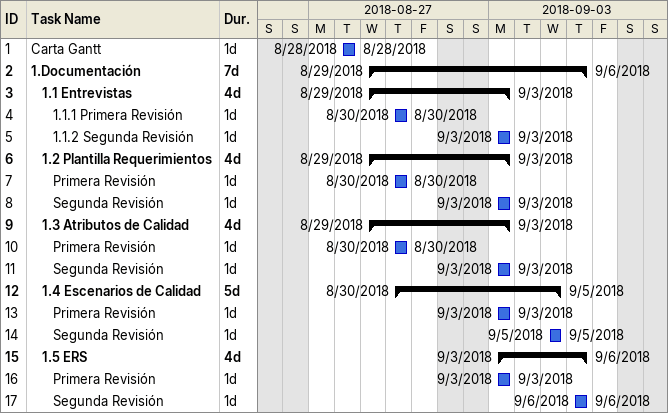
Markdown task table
| ID | Level | Task | Duration | Start | Finish |
|---|---|---|---|---|---|
| 1 | 1 | Carta Gantt | 1d | 2018-08-28 | 2018-08-28 |
| 2 | 1 | **1.Documentación** | 7d | 2018-08-29 | 2018-09-06 |
| 3 | 2 | **1.1 Entrevistas** | 4d | 2018-08-29 | 2018-09-03 |
| 4 | 3 | 1.1.1 Primera Revisión | 1d | 2018-08-30 | 2018-08-30 |
| 5 | 3 | 1.1.2 Segunda Revisión | 1d | 2018-09-03 | 2018-09-03 |
| 6 | 2 | **1.2 Plantilla Requerimientos** | 4d | 2018-08-29 | 2018-09-03 |
| 7 | 3 | Primera Revisión | 1d | 2018-08-30 | 2018-08-30 |
| 8 | 3 | Segunda Revisión | 1d | 2018-09-03 | 2018-09-03 |
| 9 | 2 | **1.3 Atributos de Calidad** | 4d | 2018-08-29 | 2018-09-03 |
| 10 | 3 | Primera Revisión | 1d | 2018-08-30 | 2018-08-30 |
| 11 | 3 | Segunda Revisión | 1d | 2018-09-03 | 2018-09-03 |
| 12 | 2 | **1.4 Escenarios de Calidad** | 5d | 2018-08-30 | 2018-09-05 |
| 13 | 3 | Primera Revisión | 1d | 2018-09-03 | 2018-09-03 |
| 14 | 3 | Segunda Revisión | 1d | 2018-09-05 | 2018-09-05 |
| 15 | 2 | **1.5 ERS** | 4d | 2018-09-03 | 2018-09-06 |
| 16 | 3 | Primera Revisión | 1d | 2018-09-03 | 2018-09-03 |
| 17 | 3 | Segunda Revisión | 1d | 2018-09-06 | 2018-09-06 |
